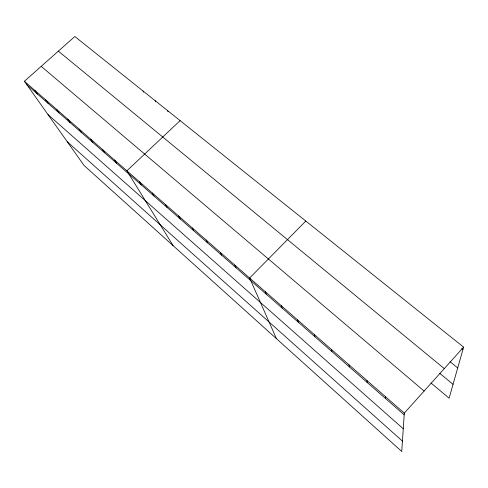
<?xml version="1.0" encoding="UTF-8"?>
<svg xmlns="http://www.w3.org/2000/svg" width="488" height="488" viewBox="0 0 488 488"><rect width="100%" height="100%" fill="white"/><g stroke="black" fill="none" stroke-linecap="round" stroke-linejoin="round"><path stroke-width="0.73" d="M463.6 347.12L404.296 413.123L401.746 451.479L84.076 165.487L24.4 81.27L74.847 36.521L463.6 347.12L449.113 398.202L430.983 382.995M305.799 221.046L249.63 278.02L276.434 338.66M180.121 120.627L126.898 170.806L173.118 245.653M461.8 348.456L462.959 349.384M450.07 361.693L457.701 367.915M58.371 51.136L444.293 368.611M439.627 373.235L453.041 384.337M41.218 66.356L424.133 391.047M24.4 81.27L404.296 413.123M26.919 84.833L404.18 414.83M47.995 114.57L403.253 428.775M67.301 141.819L402.435 441.103M34.947 90.487L37.417 94.013M45.689 99.869L48.111 103.364M56.632 109.434L58.999 112.893M67.789 119.176L70.095 122.598M79.154 129.107L81.404 132.486M90.744 139.226L92.927 142.569M102.559 149.548L104.676 152.848M114.607 160.07L116.656 163.327M139.434 181.762L141.337 184.915M152.226 192.937L154.055 196.036M165.279 204.338L167.024 207.382M178.608 215.983L180.267 218.966M192.217 227.865L193.785 230.794M206.113 240.004L207.589 242.865M220.308 252.406L221.686 255.194M143.021 90.988L143.612 92.201M155.147 100.681L155.721 101.876M234.807 265.075L236.082 267.79M167.512 110.556L168.055 111.746M265.24 291.659L266.296 294.215M281.216 305.616L282.149 308.08M297.564 319.896L298.369 322.269M314.303 334.512L314.967 336.793M331.437 349.481L331.962 351.659M348.987 364.817L349.365 366.885M366.97 380.524L367.196 382.476M385.404 396.622L385.459 398.452"/></g></svg>
